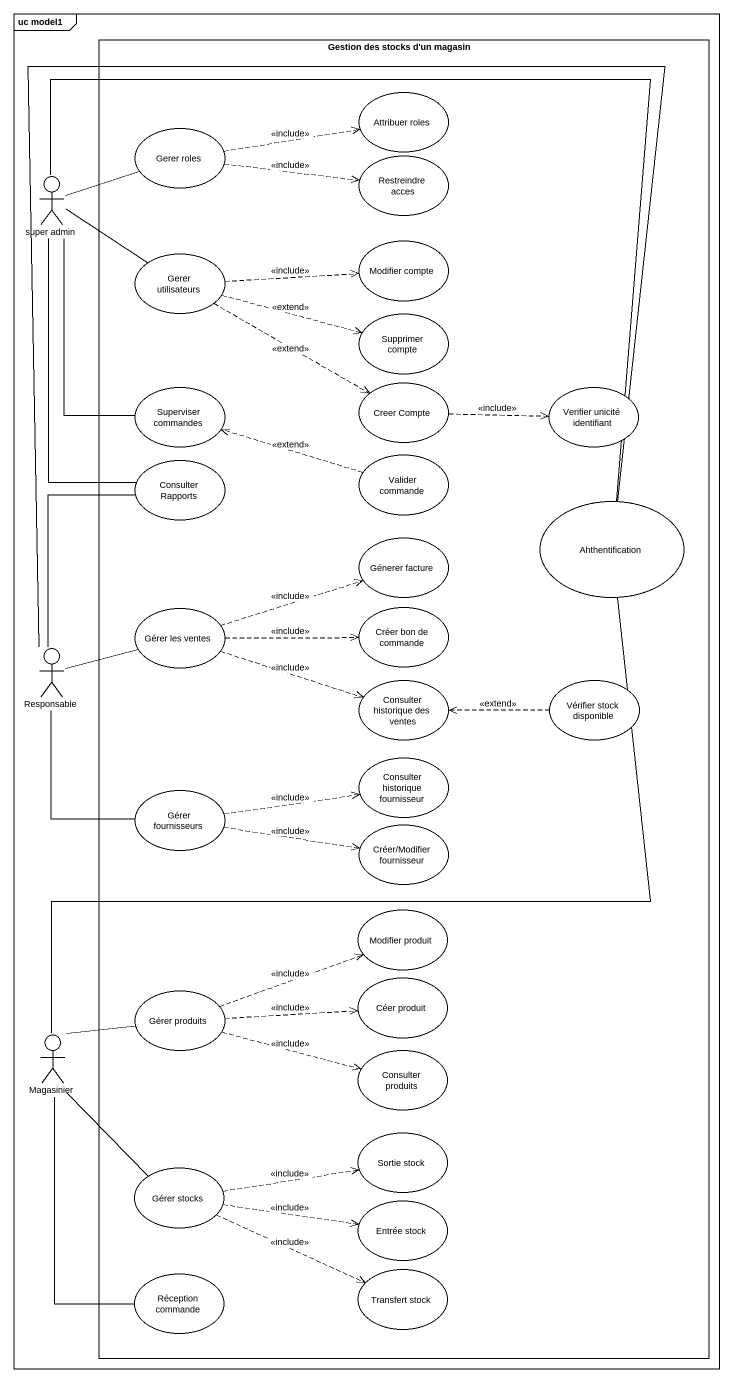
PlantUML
@startuml
mainframe uc model1
rectangle "Gestion des stocks d'un magasin" as Gestion_des_stocks_d_un {
  usecase "Attribuer roles" as Attribuer_roles
  usecase "Gerer roles" as Gerer_roles
  usecase "Restreindre acces" as Restreindre_acces
  usecase "Gerer utilisateurs" as Gerer_utilisateurs
  usecase "Modifier compte" as Modifier_compte
  usecase "Supprimer compte" as Supprimer_compte
  usecase "Superviser commandes" as Superviser_commandes
  usecase "Creer Compte" as Creer_Compte
  usecase "Verifier unicité identifiant" as Verifier_unicité_identifiant
  usecase "Consulter Rapports" as Consulter_Rapports
  usecase "Valider commande" as Valider_commande
  usecase Ahthentification
  usecase "Génerer facture" as Génerer_facture
  usecase "Gérer les ventes" as Gérer_les_ventes
  usecase "Créer bon de commande" as Créer_bon_de_commande
  usecase "Consulter historique des ventes" as Consulter_historique_des
  usecase "Vérifier stock disponible" as Vérifier_stock_disponible
  usecase "Consulter historique fournisseur" as Consulter_historique
  usecase "Gérer fournisseurs" as Gérer_fournisseurs
  usecase "Créer/Modifier fournisseur" as Créer_Modifier_fournisseur
  usecase "Modifier produit" as Modifier_produit
  usecase "Gérer produits" as Gérer_produits
  usecase "Céer produit" as Céer_produit
  usecase "Consulter produits" as Consulter_produits
  usecase "Sortie stock" as Sortie_stock
  usecase "Gérer stocks" as Gérer_stocks
  usecase "Entrée stock" as Entrée_stock
  usecase "Réception commande" as Réception_commande
  usecase "Transfert stock" as Transfert_stock
}
actor "super admin" as super_admin
actor Responsable
actor Magasinier
Gerer_roles .right.> Attribuer_roles : <<include>>
Gerer_roles .right.> Restreindre_acces : <<include>>
super_admin -right- Gerer_roles
super_admin -right- Gerer_utilisateurs
super_admin -- Superviser_commandes
super_admin -- Consulter_Rapports
super_admin -right- Ahthentification
Gerer_utilisateurs .right.> Modifier_compte : <<include>>
Gerer_utilisateurs .right.> Supprimer_compte : <<extend>>
Gerer_utilisateurs .right.> Creer_Compte : <<extend>>
Creer_Compte .right.> Verifier_unicité_identifiant : <<include>>
Valider_commande .left.> Superviser_commandes : <<extend>>
Gérer_les_ventes .right.> Génerer_facture : <<include>>
Gérer_les_ventes .right.> Créer_bon_de_commande : <<include>>
Gérer_les_ventes .right.> Consulter_historique_des : <<include>>
Responsable -up- Consulter_Rapports
Responsable -right- Ahthentification
Responsable -right- Gérer_les_ventes
Responsable -- Gérer_fournisseurs
Vérifier_stock_disponible .left.> Consulter_historique_des : <<extend>>
Gérer_fournisseurs .right.> Consulter_historique : <<include>>
Gérer_fournisseurs .right.> Créer_Modifier_fournisseur : <<include>>
Gérer_produits .right.> Modifier_produit : <<include>>
Gérer_produits .right.> Céer_produit : <<include>>
Gérer_produits .right.> Consulter_produits : <<include>>
Magasinier -up- Ahthentification
Magasinier -right- Gérer_produits
Magasinier -- Gérer_stocks
Magasinier -- Réception_commande
Gérer_stocks .right.> Sortie_stock : <<include>>
Gérer_stocks .right.> Entrée_stock : <<include>>
Gérer_stocks .right.> Transfert_stock : <<include>>
@enduml
